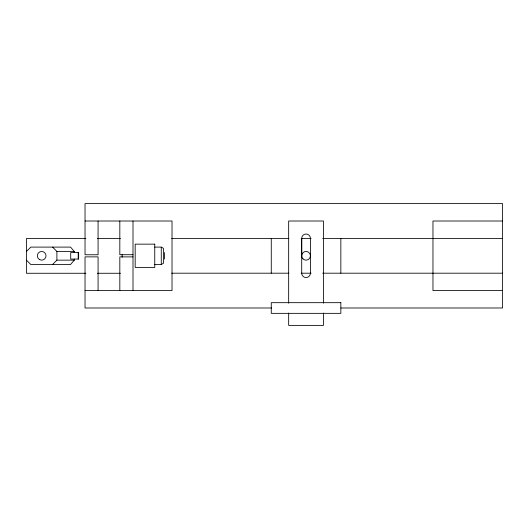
<?xml version="1.0" encoding="UTF-8"?>
<svg xmlns="http://www.w3.org/2000/svg" width="529" height="529" viewBox="0 0 529 529"><rect width="100%" height="100%" fill="white"/><g stroke="black" fill="none" stroke-linecap="round" stroke-linejoin="round"><path stroke-width="0.79" d="M301.709 255.805L301.709 238.407A4.351 4.351 0 0 1 306.053 234.023A4.351 4.351 0 0 1 310.404 238.367L310.404 273.195A4.351 4.351 0 0 1 306.053 277.546A4.351 4.351 0 0 1 301.709 273.195L301.709 238.407M74.291 259.065L74.291 260.149L70.562 264.5L30.801 264.5L26.45 260.149M26.45 251.454L30.801 247.103L70.562 247.103L74.291 251.454L74.291 252.538M52.543 264.5L56.894 260.149L74.291 260.149M154.752 264.5L161.272 264.5L163.448 263.283L163.448 248.319L161.272 247.103L154.752 247.103M85.03 221.01L172.018 221.01L172.018 290.593L85.03 290.593M502.55 221.01L432.967 221.01L432.967 290.593L502.55 290.593M171.674 238.407L288.841 238.407M301.219 238.407L311.118 238.407M322.67 238.407L502.55 238.407M85.837 238.486L26.45 238.486L26.45 273.268L85.837 273.268M97.389 238.486L120.48 238.486M52.543 247.103L56.894 251.454L74.291 251.454M133.004 254.713L119.825 254.713L119.825 221.01M133.004 256.889L119.825 256.889L119.825 290.593M171.674 273.195L288.841 273.195M301.219 273.195L311.118 273.195M322.67 273.195L502.55 273.195M97.389 273.268L120.48 273.268M271.509 307.99L85.03 307.99L85.03 256.876L98.077 256.876L98.077 290.593M340.821 307.99L502.55 307.99L502.55 203.612L85.03 203.612L85.03 254.766L98.077 254.766L98.077 221.01M340.848 238.407L340.848 273.195M323.45 303.196L323.45 221.01L288.662 221.01L288.662 303.196M323.45 313.062L323.45 325.388L288.662 325.388L288.662 313.062M271.265 238.407L271.265 273.195M164.532 252.538L164.532 259.065M161.272 247.103L161.272 264.5M133.004 221.01L133.004 290.593M122.133 254.356L122.133 257.246M78.193 252.538L78.193 259.065M56.894 251.454L56.894 260.149M154.752 244.147L135.179 244.147L135.179 267.456L154.752 267.456L154.752 244.147M78.642 252.538L70.707 252.538L70.707 259.065L78.642 259.065L78.642 252.538M340.848 302.674L271.265 302.674L271.265 313.347L340.848 313.347L340.848 302.674M39.496 259.567A4.351 4.351 0 0 0 46.023 255.805A4.351 4.351 0 0 0 39.496 252.035A4.351 4.351 0 0 0 39.496 259.567M302.978 258.879A4.351 4.351 0 0 0 310.258 256.929A4.351 4.351 0 0 0 304.929 251.599A4.351 4.351 0 0 0 302.978 258.879"/></g></svg>
